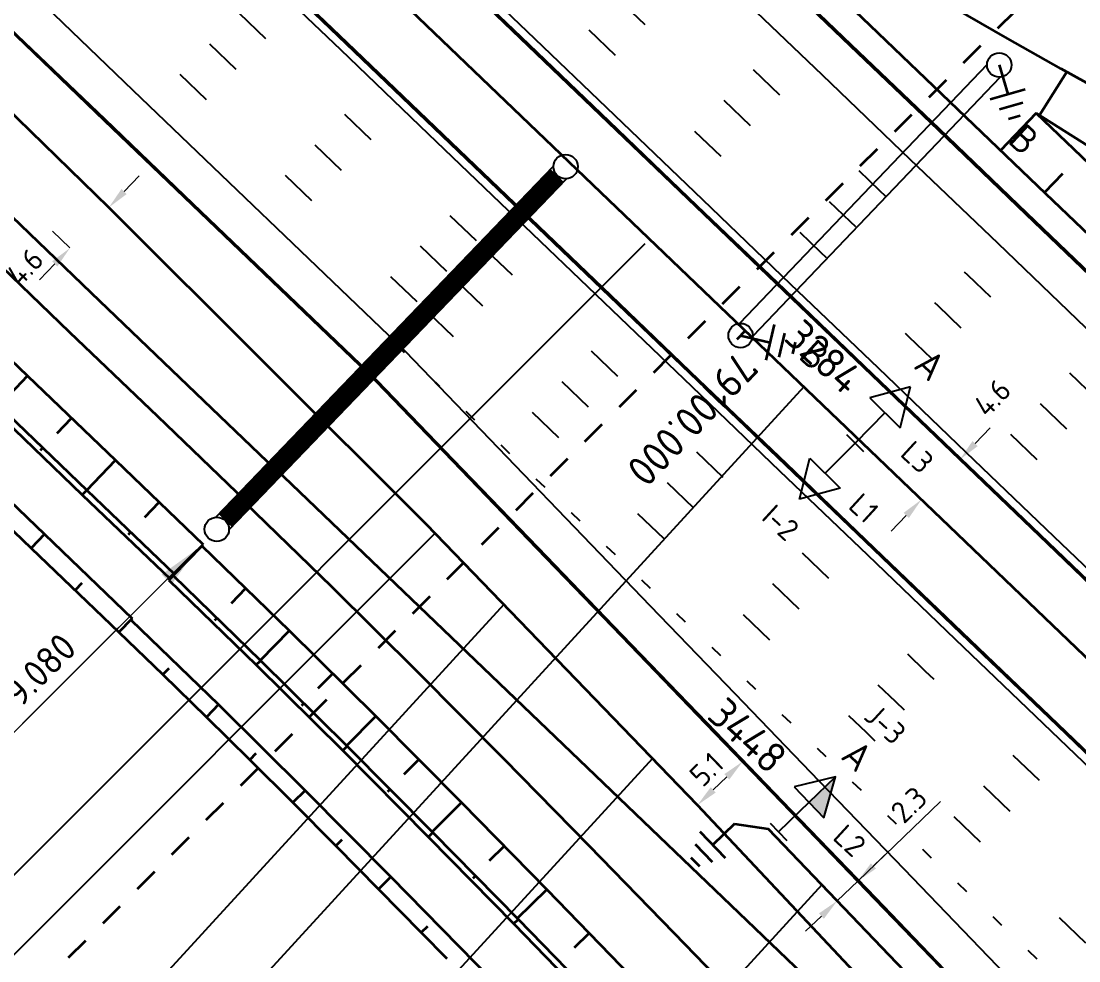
# Model space of a CAD drawing. Header units: metres. Extents: x 134219 to 139080, y 438661 to 444352.
# Drawn here: x 138169.1 to 138256, y 439488.6 to 439565.8 of the extents above; entities that cross this region are included whole.
import ezdxf
from ezdxf.enums import TextEntityAlignment as Align

# ---------------------------------------------------------------- set-up
doc = ezdxf.new("R2010")
doc.units = ezdxf.units.M
for name, pattern in [('13strp', [4, 1, -3]), ('39strp', [12, 3, -9]), ('XX-FASEGRENS', [4, 2, -2])]:
    doc.linetypes.add(name, pattern=pattern)
doc.layers.get('DEFPOINTS').update_dxf_attribs({"color": 193})
for name, color, linetype, lineweight in [('N-WE-AM-AANPIJLING-G', 7, 'Continuous', 18), ('N-WE-KG-FASEGRENS-G', 7, 'XX-FASEGRENS', 35), ('N-WE-KL-ET-T18', 1, 'Continuous', 18), ('N-WE-KL-ET-T25', 7, 'Continuous', 25), ('N-WE-KL-ET_LS_OV_ARMATUUR-S', 7, 'Continuous', 25), ('N-WE-KL-ET_LS_OV_ARMATUUR-T18', 1, 'Continuous', 25), ('N-WE-KL-ET_LS_OV_KABEL-G', 10, 'KL-LS-OV-N', 35), ('N-WE-KL-ET_LS_OV_KABEL-M', 7, 'Continuous', 18), ('N-WE-KL-ET_LS_OV_KABEL-T25', 7, 'Continuous', 25), ('N-WE-KL-ET_LS_OV_KABEL_AARDING-G', 90, 'Continuous', 35), ('N-WE-VW-BEWEGWIJZERING_DRAAGCONSTRUCTIE_PORTAAL-S', 7, 'Continuous', 25), ('N-WE-VW-BEWEGWIJZERING_DRAAGCONSTRUCTIE_PORTAAL_POER-S', 7, 'Continuous', 25), ('Utd-ondergr-nw', 8, '13strp', 35)]:
    doc.layers.add(name, color=color, linetype=linetype, lineweight=lineweight)
doc.layers.add('N-WE-KL-ET_LS_OV_ARMATUUR-T25', color=2, linetype='Continuous')
doc.layers.add('Utd-weg-nw', color=8, linetype='Continuous')
doc.styles.add('alm a2ee v011$0$rtw_iso', font='NLCS-ISO.ttf')
doc.styles.add('ISO18', font='NLCS-ISO.ttf')
doc.styles.add('ISO25', font='NLCS-ISO.ttf')
doc.styles.add('NLCS-ISO', font='NLCS-ISO.ttf')
doc.styles.add('NLCS_18', font='NLCS-ISO.ttf', dxfattribs={"height": 1.8})
doc.linetypes.add('KL-LS-OV-N', pattern='A,4,-1,[103,NLCS.SHX,S=0.75,R=0,X=0,Y=0],-1,4,-1.5,["0V",Standard,S=1,R=0,X=0,Y=-0.5],-3', length=14.5)
doc.dimstyles.new('NLCS_t18_pijl_Dimension_l3_h1', dxfattribs={"dimtxt": 1.8, "dimasz": 1.8, "dimexe": 2, "dimexo": 2, "dimgap": 0.7, "dimtad": 1, "dimdec": 1, "dimzin": 0, "dimdsep": 46, "dimtxsty": 'NLCS_18', "dimcen": 2.5, "dimdle": 2, "dimclrd": 256, "dimclre": 256, "dimclrt": 256, "dimadec": 1, "dimazin": 0, "dimtfac": 1, "dimtdec": 1, "dimtofl": 0, "dimtmove": 1, "dimatfit": 0, "dimfxl": 0, "dimtolj": 1, "dimtzin": 0, "dimlwd": 18, "dimlwe": 18, "dimarcsym": 0})
doc.dimstyles.new('UTD', dxfattribs={"dimtxt": 1.8, "dimasz": 1.8, "dimexe": 0, "dimexo": 0, "dimgap": 0.5, "dimtad": 1, "dimdec": 1, "dimzin": 1, "dimdsep": 46, "dimtxsty": 'ISO18', "dimcen": 2.5, "dimclrd": 256, "dimclre": 256, "dimclrt": 1, "dimadec": 0, "dimazin": 0, "dimtfac": 1, "dimtdec": 1, "dimtmove": 0, "dimatfit": 3, "dimfxl": 0, "dimlwd": -1, "dimlwe": -1, "dimarcsym": 0})

# ---------------------------------------------------------------- blocks, each defined once
blk = doc.blocks.new('SVW-BEWEGWIJZERING_DRAAGCONSTRUCTIE_PORTAAL_ANWB (A2 79.080 HRR)')
for points in [[(-0.082, 0.997), (27.662, 29.841)], [(0.999, -0.043), (28.743, 28.801)]]:
    blk.add_lwpolyline(points)
at = {"ltscale": 10}
blk.add_lwpolyline([(0.693, 0.721, 1.5, 1.5, 0), (27.968, 29.077, 0, 0, 0)], format="xyseb", dxfattribs=at)
blk = doc.blocks.new('SVW-BEWEGWIJZERING_DRAAGCONSTRUCTIE_PORTAAL_SIGNALERING (A2 79.100 HRL)')
for points in [[(-0.999, 0.04), (-21.341, -21.233)], [(0.085, -0.996), (-20.256, -22.27)]]:
    blk.add_lwpolyline(points)
blk = doc.blocks.new('SKL-ET_OV_ARMATUUR_HD_NATRIUM_1x150W-SO (3)')
for points in [[(3.493, -1.757), (6.493, 0), (3.493, 1.757)], [(3.493, 1.757), (3.493, -1.757)], [(0, 1), (0, -1)], [(3.493, 0), (0, 0)], [(3.493, 0), (6.493, 0)]]:
    blk.add_lwpolyline(points)
blk.add_solid([(3.493, 0), (3.493, -1.757), (6.493, 0)])
at = {"layer": 'N-WE-KL-ET-T18', "linetype": 'ByBlock', "style": 'NLCS-ISO'}
blk.add_attdef('GROEPSNUMMER', text='', height=1.8, dxfattribs=at).set_placement((-2, -4), align=Align.RIGHT)
blk.add_attdef('FASE-AANSLUITING', (10, -4), '', height=1.8, dxfattribs=at)
at = {"layer": 'N-WE-KL-ET-T18', "linetype": 'ByBlock', "style": 'NLCS-ISO', "flags": 1}
for tag, p in [('TYPE_ARMATUUR', (7.765, -13.456)), ('TYPE_FABRIKAAT', (7.765, -17.24)), ('VERMOGEN_LAMP', (7.765, -21.025)), ('SPIEGELSTAND', (7.765, -24.809)), ('HOOGTE_LICHTMAST', (7.765, -28.594)), ('UITLEGGERHOEK', (7.765, -32.378)), ('TYPE_LICHTMAST', (7.765, -36.163)), ('BOTSVRIENDELIJK', (7.765, -39.947)), ('POSITIE_LICHTMAST', (7.765, -43.732)), ('KABELAANSLUITING', (7.765, -47.516)), ('VOEDINGSPUNT', (7.765, -51.301))]:
    blk.add_attdef(tag, p, '', height=1.8, dxfattribs=at)
at = {"layer": 'N-WE-KL-ET-T25', "linetype": 'ByBlock', "style": 'NLCS-ISO'}
blk.add_attdef('MASTNUMMER', text='', height=2.5, dxfattribs=at).set_placement((4, 4.31), align=Align.MIDDLE)
at = {"layer": 'N-WE-KL-ET-T25', "linetype": 'ByBlock', "style": 'NLCS-ISO', "flags": 1}
blk.add_attdef('TYPE_SYMBOOL', (7.765, -10.056), '', height=2.5, dxfattribs=at)
blk = doc.blocks.new('SKL-ET_OV_ARMATUUR_HD_NATRIUM_2x250W-SO (3)')
for p, q in [((-6.493, 0), (-3.493, 1.757)), ((6.493, 0), (3.493, 1.757)), ((-3.493, -1.757), (-6.493, 0)), ((3.493, -1.757), (6.493, 0))]:
    blk.add_line(p, q)
for points in [[(-3.493, 1.757), (-3.493, -1.757)], [(3.493, 1.757), (3.493, -1.757)], [(0, 1), (0, -1)], [(-3.493, 0), (0, 0)], [(3.493, 0), (0, 0)]]:
    blk.add_lwpolyline(points)
at = {"layer": 'N-WE-KL-ET_LS_OV_ARMATUUR-T18', "style": 'ISO18', "flags": 1}
for tag, p in [('TYPE_ARMATUUR', (3.075, -6.821)), ('VERMOGEN_LAMP', (3.075, -10.606)), ('SPIEGELSTAND', (3.075, -14.39)), ('HOOGTE_LICHTMAST', (3.075, -18.175)), ('UITLEGGERHOEK', (3.075, -21.959)), ('TYPE_LICHTMAST', (3.075, -25.744)), ('BOTSVRIENDELIJK', (3.075, -29.528)), ('POSITIE_LICHTMAST', (3.075, -33.313)), ('KABELAANSLUITNG', (3.075, -37.097)), ('VOEDINGSPUNT', (3.075, -48.451))]:
    blk.add_attdef(tag, p, '', height=1.8, dxfattribs=at)
at = {"layer": 'N-WE-KL-ET_LS_OV_ARMATUUR-T18', "style": 'ISO18'}
for tag, p in [('FASE-AANSLUITING_1', (3.075, -40.882)), ('FASE-AANSLUITING_2', (3.075, -44.666)), ('GROEPSNUMMER', (3.075, -52.235))]:
    blk.add_attdef(tag, p, '', height=1.8, dxfattribs=at)
at = {"layer": 'N-WE-KL-ET_LS_OV_ARMATUUR-T25', "style": 'ISO25'}
for tag, p, height in [('MASTNUMMER', (3.075, 7.391), 2.5), ('TYPE_SYMBOOL', (3.075, 3.606), 2.25)]:
    blk.add_attdef(tag, p, '', height=height, dxfattribs=at)
blk = doc.blocks.new('SKL-ET_AARDING_AARDELECTRODE-SO (1)')
for points in [[(2.5, 1.5), (2.5, -1.5)], [(3.5, 1), (3.5, -1)], [(0, 0), (2.5, 0)], [(4.5, -0.5), (4.5, 0.5)]]:
    blk.add_lwpolyline(points)
at = {"layer": 'N-WE-KL-ET_LS_OV_ARMATUUR-T18', "style": 'ISO18', "flags": 1}
for tag, p in [('OMSCHRIJVING_LEGENDA', (0, -8.635)), ('CONSTRUCTIENUMMER', (0, -12.42)), ('LOCATIE', (0, -16.204)), ('OVERIGE_OPMERKING(EN)_1', (0, -19.989)), ('OVERIGE_OPMERKING(EN)_2', (0, -23.773))]:
    blk.add_attdef(tag, p, '', height=1.8, dxfattribs=at)
at = {"layer": 'N-WE-KL-ET_LS_OV_ARMATUUR-T25', "style": 'ISO25'}
blk.add_attdef('TYPE_SYMBOOL', (0, 4.405), '', height=2.25, dxfattribs=at)
blk = doc.blocks.new('SKL-ET_AARDING_AARDELECTRODE-SO')
for points in [[(2.5, 1.5), (2.5, -1.5)], [(3.5, 1), (3.5, -1)], [(0, 0), (2.5, 0)], [(4.5, -0.5), (4.5, 0.5)]]:
    blk.add_lwpolyline(points)
at = {"layer": 'N-WE-KL-ET_LS_OV_ARMATUUR-T18', "style": 'ISO18', "flags": 1}
for tag, p in [('OMSCHRIJVING_LEGENDA', (0, -8.635)), ('LOCATIE', (0, -12.42)), ('MASTNUMMER', (0, -16.204)), ('VOEDINGSPUNT', (0, -19.989)), ('GROEPSNUMMER', (0, -23.773)), ('OVERIGE_OPMERKING(EN)_1', (0, -27.558)), ('OVERIGE_OPMERKING(EN)_2', (0, -31.343))]:
    blk.add_attdef(tag, p, '', height=1.8, dxfattribs=at)
at = {"layer": 'N-WE-KL-ET_LS_OV_ARMATUUR-T25', "style": 'ISO25'}
blk.add_attdef('TYPE_SYMBOOL', (0, 4.405), '', height=2.25, dxfattribs=at)
blk = doc.blocks.new('SVW-BEWEGWIJZERING_DRAAGCONSTRUCTIE_PORTAAL_POER-SO (1)')
blk.add_circle((0, 0), 1)
at = {"style": 'ISO18', "flags": 1}
for tag, p in [('OMSCHRIJVING_LEGENDA', (0, 28.559)), ('CONSTRUCTIENUMMER', (0, 24.775)), ('LOCATIE', (0, 20.99)), ('TYPE_POER', (0, 17.206)), ('POSITIE_POER', (0, 13.421)), ('OVERIGE_OPMERKING(EN)_1', (0, 9.637)), ('OVERIGE_OPMERKING(EN)_2', (0, 5.852))]:
    blk.add_attdef(tag, p, '', height=1.8, dxfattribs=at)
blk = doc.blocks.new('SVW-BEWEGWIJZERING_DRAAGCONSTRUCTIE_PORTAAL_POER-SO')
blk.add_circle((0, 0), 1)
at = {"layer": 'N-WE-KL-ET_LS_OV_ARMATUUR-T18', "style": 'ISO18', "flags": 1}
for tag, p in [('OMSCHRIJVING_LEGENDA', (0, 28.559)), ('CONSTRUCTIENUMMER', (0, 24.775)), ('LOCATIE', (0, 20.99)), ('TYPE_POER', (0, 17.206)), ('POSITIE_POER', (0, 13.421)), ('OVERIGE_OPMERKING(EN)_1', (0, 9.637)), ('OVERIGE_OPMERKING(EN)_2', (0, 5.852))]:
    blk.add_attdef(tag, p, '', height=1.8, dxfattribs=at)
blk = doc.blocks.new('SVW-BEWEGWIJZERING_DRAAGCONSTRUCTIE_PORTAAL-SO')
blk.add_circle((0, 0), 1)
at = {"layer": 'N-WE-KL-ET_LS_OV_ARMATUUR-T18', "style": 'ISO18', "flags": 1}
for tag, p in [('OMSCHRIJVING_LEGENDA', (9, -7.431)), ('CONSTRUCTIENUMMER', (9, -11.215)), ('LOCATIE', (9, -15)), ('LENGTE_PORTAAL', (9, -18.784)), ('TYPE_PORTAAL', (9, -22.569)), ('BPS-CODERING', (9, -26.353)), ('OVERIGE_OPMERKING(EN)_1', (9, -30.138)), ('OVERIGE_OPMERKING(EN)_2', (9, -33.922))]:
    blk.add_attdef(tag, p, '', height=1.8, dxfattribs=at)
blk = doc.blocks.new('*D275')
at = {"layer": 'DEFPOINTS', "color": 0, "transparency": 16777216}
for p in [(138246.256, 439529.756), (138243.091, 439526.455), (138243.091, 439526.455)]:
    blk.add_point(p, dxfattribs=at)
at = {"layer": 'N-WE-KL-ET_LS_OV_KABEL-M', "linetype": 'Continuous', "lineweight": 18, "transparency": 16777216}
for p, q in [((138247.502, 439531.056), (138248.748, 439532.355)), ((138241.845, 439525.155), (138240.599, 439523.856))]:
    blk.add_line(p, q, dxfattribs=at)
at = {"layer": 'N-WE-KL-ET_LS_OV_KABEL-M', "lineweight": 18, "transparency": 16777216}
for p, q in [((138246.256, 439529.756), (138244.813, 439531.141)), ((138243.091, 439526.455), (138241.647, 439527.839))]:
    blk.add_line(p, q, dxfattribs=at)
at = {"layer": 'N-WE-KL-ET_LS_OV_KABEL-M', "transparency": 16777216}
for points in [[(138247.286, 439531.263), (138247.719, 439530.848), (138246.256, 439529.756)], [(138241.628, 439525.363), (138242.062, 439524.948), (138243.091, 439526.455)]]:
    blk.add_solid(points, dxfattribs=at)
at = {"layer": 'N-WE-KL-ET_LS_OV_KABEL-M', "transparency": 16777216, "insert": (138248.904, 439534.83), "char_height": 1.8, "attachment_point": 5, "rotation": 46.20578, "style": 'NLCS_18'}
blk.add_mtext('\\A1;4.6', dxfattribs=at)
blk = doc.blocks.new('*D324')
at = {"layer": 'DEFPOINTS', "color": 0, "transparency": 16777216}
for p in [(138237.854, 439495.103), (138236.167, 439493.478), (138236.167, 439493.478)]:
    blk.add_point(p, dxfattribs=at)
at = {"layer": 'N-WE-KL-ET_LS_OV_KABEL-M', "linetype": 'Continuous', "lineweight": 18, "transparency": 16777216}
for p, q in [((138244.649, 439501.649), (138237.854, 439495.103)), ((138239.15, 439496.352), (138240.446, 439497.6)), ((138237.854, 439495.103), (138236.167, 439493.478)), ((138234.87, 439492.229), (138233.574, 439490.98))]:
    blk.add_line(p, q, dxfattribs=at)
at = {"layer": 'N-WE-KL-ET_LS_OV_KABEL-M', "lineweight": 18, "transparency": 16777216}
for p, q in [((138237.854, 439495.103), (138236.466, 439496.543)), ((138236.167, 439493.478), (138237.554, 439492.037))]:
    blk.add_line(p, q, dxfattribs=at)
at = {"layer": 'N-WE-KL-ET_LS_OV_KABEL-M', "transparency": 16777216}
for points in [[(138238.942, 439496.568), (138239.358, 439496.135), (138237.854, 439495.103)], [(138234.662, 439492.445), (138235.079, 439492.013), (138236.167, 439493.478)]]:
    blk.add_solid(points, dxfattribs=at)
at = {"layer": 'N-WE-KL-ET_LS_OV_KABEL-M', "transparency": 16777216, "insert": (138242.063, 439501.379), "char_height": 1.8, "attachment_point": 5, "rotation": 43.92947, "style": 'NLCS_18'}
blk.add_mtext('\\A1;2.3', dxfattribs=at)
blk = doc.blocks.new('*D377')
at = {"layer": 'DEFPOINTS', "color": 0, "transparency": 16777216}
for p in [(138176.324, 439550.467, -0.187), (138176.324, 439550.467), (138173.118, 439547.123, -0.187)]:
    blk.add_point(p, dxfattribs=at)
at = {"layer": 'N-WE-KL-ET_LS_OV_KABEL-M', "linetype": 'Continuous', "lineweight": 18, "transparency": 16777216}
for p, q in [((138177.57, 439551.766), (138178.816, 439553.066)), ((138171.872, 439545.823), (138170.626, 439544.524))]:
    blk.add_line(p, q, dxfattribs=at)
at = {"layer": 'N-WE-KL-ET_LS_OV_KABEL-M', "lineweight": 18, "transparency": 16777216}
for p, q in [((138176.318, 439550.473), (138174.881, 439551.851)), ((138173.112, 439547.129), (138171.674, 439548.507))]:
    blk.add_line(p, q, dxfattribs=at)
at = {"layer": 'N-WE-KL-ET_LS_OV_KABEL-M', "transparency": 16777216}
for points in [[(138177.354, 439551.974), (138177.787, 439551.559), (138176.324, 439550.467)], [(138171.656, 439546.031), (138172.089, 439545.616), (138173.118, 439547.123)]]:
    blk.add_solid(points, dxfattribs=at)
at = {"layer": 'N-WE-KL-ET_LS_OV_KABEL-M', "transparency": 16777216, "insert": (138169.406, 439545.563), "char_height": 1.8, "attachment_point": 5, "rotation": 46.20578, "style": 'NLCS_18'}
blk.add_mtext('\\A1;4.6', dxfattribs=at)
blk = doc.blocks.new('*D378')
at = {"layer": 'DEFPOINTS', "color": 0, "transparency": 16777216}
for p in [(138228.394, 439504.923, -0.187), (138228.394, 439504.923), (138224.685, 439501.35, -0.187)]:
    blk.add_point(p, dxfattribs=at)
at = {"layer": 'N-WE-KL-ET_LS_OV_KABEL-M', "lineweight": 18, "transparency": 16777216}
for p, q in [((138228.4, 439504.917), (138229.781, 439503.483)), ((138224.691, 439501.344), (138226.073, 439499.91))]:
    blk.add_line(p, q, dxfattribs=at)
at = {"layer": 'N-WE-KL-ET_LS_OV_KABEL-M', "linetype": 'Continuous', "lineweight": 18, "transparency": 16777216}
blk.add_line((138225.982, 439502.599), (138227.097, 439503.674), dxfattribs=at)
at = {"layer": 'N-WE-KL-ET_LS_OV_KABEL-M', "transparency": 16777216}
for points in [[(138226.889, 439503.89), (138227.306, 439503.458), (138228.394, 439504.923)], [(138225.773, 439502.815), (138226.19, 439502.383), (138224.685, 439501.35)]]:
    blk.add_solid(points, dxfattribs=at)
at = {"layer": 'N-WE-KL-ET_LS_OV_KABEL-M', "transparency": 16777216, "insert": (138225.43, 439504.289), "char_height": 1.8, "attachment_point": 5, "rotation": 43.92947, "style": 'NLCS_18'}
blk.add_mtext('\\A1;5.1', dxfattribs=at)
blk = doc.blocks.new('SAL-AM_KILOMETRERING-SO')
blk.add_lwpolyline([(-37, 0), (-28, 0), (-10, 0)])
at = {"style": 'ISO25'}
blk.add_text('KM', height=2.25, dxfattribs=at).set_placement((-36, 1))
blk.add_attdef('KM', (-31, 1), '', height=2.25, dxfattribs=at)

msp = doc.modelspace()

# ---------------------------------------------------------------- linework, layer by layer
at = {"layer": 'N-WE-KG-FASEGRENS-G'}
msp.add_line((138293.195, 439608.992), (138144.513, 439460.316), dxfattribs=at)
at = {"layer": 'N-WE-KL-ET_LS_OV_KABEL-G', "flags": 128}
for points, elevation in [([(138088.637, 439676.432), (138088.638, 439676.428), (138097.501, 439666.648), (138107.234, 439656.382), (138139.914, 439624.963), (138141.781, 439623.503), (138425.823, 439351.408), (138520.256, 439261.976), (138566.891, 439216.723), (138613.924, 439171.915), (138660.908, 439126.836), (138707.708, 439081.89), (138754.751, 439037.019), (138768.949, 439023.344), (138801.31, 438992.453), (138850.33, 438944.621), (138896.901, 438900.489), (138941.915, 438857.339)], 1.168), ([(138297.883, 439307.56), (138291.334, 439304.294), (138284.775, 439301.012), (138283.794, 439300.778), (138284.782, 439303.546), (138284.585, 439303.718), (138289.761, 439313.115), (138296.325, 439319.41), (138306.22, 439344.347), (138330.235, 439380.807), (138330.401, 439384.63), (138328.855, 439389.538), (138321.85, 439396.873), (138309.169, 439409.673), (138310.125, 439410.849), (138311.581, 439412.597), (138296.326, 439427.286), (138295.938, 439426.881), (138287.703, 439434.962), (138261.647, 439462.479), (138242.308, 439482.602), (138224.685, 439501.35), (138202.408, 439524.41), (138176.324, 439550.467), (138148.524, 439577.537), (138128.939, 439595.945), (138108.396, 439614.045), (138091.215, 439629.446), (138078.646, 439641.007), (138069.586, 439649.998), (138063.784, 439645.87), (138063.79, 439645.883)], 1.009), ([(138227.738, 439499.807), (138230.49, 439499.404), (138259.663, 439468.947), (138289.321, 439439.98), (138334.08, 439397.127), (138340.042, 439391.026), (138352.325, 439379.57), (138379.468, 439353.087), (138382.025, 439349.472), (138439.799, 439289.607), (138440.92, 439289.422), (138440.787, 439290.132), (138470.002, 439259.243), (138483.072, 439244.661), (138494.423, 439230.851), (138501.761, 439218.632), (138506.129, 439208.239), (138508.63, 439196.698), (138508.95, 439192.307), (138509.05, 439189.633), (138508.206, 439182.871), (138507.242, 439177.568), (138505.838, 439172.364), (138503.729, 439166.662), (138500.929, 439161.355), (138497.211, 439155.967), (138493.508, 439151.753), (138489.808, 439148.144), (138486.291, 439145.276), (138482.593, 439142.893), (138475.838, 439139.411), (138470.436, 439137.427), (138467.736, 439136.51)], 1.119)]:
    msp.add_lwpolyline(points, dxfattribs=dict(at, elevation=elevation))
at = {"layer": 'N-WE-KL-ET_LS_OV_KABEL-T25'}
for p, q in [((138166.493, 439493.588), (138220.402, 439547.494)), ((138233.429, 439535.71), (138179.97, 439477.373)), ((138161.254, 439481.808), (138203.132, 439523.684)), ((138208.77, 439517.824), (138169.685, 439475.173)), ((138220.986, 439505.179), (138192.966, 439474.602)), ((138234.911, 439494.788), (138209.949, 439467.549))]:
    msp.add_line(p, q, dxfattribs=at)
at = {"layer": 'Utd-ondergr-nw', "color": 7, "linetype": 'Continuous'}
msp.add_line((138228.613, 439540.327), (138227.921, 439539.605), dxfattribs=at)
at = {"layer": 'Utd-ondergr-nw', "linetype": 'Continuous', "flags": 128}
for points in [[(138051.426, 439644.508), (138058.644, 439637.588), (138065.862, 439630.667), (138073.081, 439623.746), (138080.299, 439616.825), (138087.517, 439609.905), (138094.736, 439602.984), (138101.954, 439596.063), (138109.172, 439589.143), (138116.391, 439582.222), (138123.609, 439575.301), (138130.827, 439568.381), (138138.045, 439561.46), (138145.264, 439554.539), (138152.482, 439547.618), (138159.7, 439540.698), (138166.919, 439533.777), (138174.137, 439526.856), (138181.355, 439519.936)], [(138051.789, 439644.887), (138059.007, 439637.967), (138066.226, 439631.046), (138073.444, 439624.125), (138080.662, 439617.204), (138087.881, 439610.284), (138095.099, 439603.363), (138102.317, 439596.442), (138109.536, 439589.522), (138116.754, 439582.601), (138123.972, 439575.68), (138131.19, 439568.759), (138138.409, 439561.839), (138145.627, 439554.918), (138152.845, 439547.997), (138160.064, 439541.077), (138167.282, 439534.156), (138174.5, 439527.235), (138181.719, 439520.315)], [(138048.311, 439641.26), (138055.53, 439634.339), (138062.748, 439627.419), (138069.966, 439620.498), (138077.185, 439613.577), (138084.403, 439606.657), (138091.621, 439599.736), (138098.84, 439592.815), (138106.058, 439585.894), (138113.276, 439578.974), (138120.494, 439572.053), (138127.713, 439565.132), (138134.931, 439558.212), (138142.149, 439551.291), (138149.368, 439544.37), (138156.586, 439537.449), (138163.804, 439530.529), (138171.023, 439523.608), (138178.241, 439516.687)], [(138060.696, 439641.058), (138061.36, 439640.421), (138068.579, 439633.5), (138075.797, 439626.579), (138083.015, 439619.659), (138090.234, 439612.738), (138097.452, 439605.817), (138104.67, 439598.897), (138111.889, 439591.976), (138119.107, 439585.055), (138126.325, 439578.134), (138133.543, 439571.214), (138140.762, 439564.293), (138147.98, 439557.372), (138155.198, 439550.452), (138162.417, 439543.531), (138169.635, 439536.61), (138176.853, 439529.689), (138184.072, 439522.769)], [(138069.055, 439639.97), (138072.039, 439637.109), (138079.257, 439630.188), (138086.476, 439623.268), (138093.694, 439616.347), (138100.912, 439609.426), (138108.131, 439602.506), (138115.349, 439595.585), (138122.567, 439588.664), (138129.786, 439581.744), (138137.004, 439574.823), (138144.222, 439567.902), (138151.44, 439560.981), (138158.659, 439554.061), (138165.877, 439547.14), (138173.095, 439540.219), (138180.314, 439533.299), (138187.532, 439526.378)], [(138231.631, 439572.373), (138238.849, 439565.452), (138246.067, 439558.532), (138253.286, 439551.611), (138260.504, 439544.69), (138267.722, 439537.77), (138274.941, 439530.849), (138282.159, 439523.928), (138289.377, 439517.007), (138296.595, 439510.087), (138303.814, 439503.166), (138311.032, 439496.245), (138318.25, 439489.325), (138325.469, 439482.404), (138332.687, 439475.483), (138339.905, 439468.562), (138347.124, 439461.642), (138354.342, 439454.721), (138361.56, 439447.8), (138368.778, 439440.88), (138375.997, 439433.959), (138383.215, 439427.038), (138390.433, 439420.118), (138395.286, 439415.465)], [(138161.496, 439571.47), (138168.715, 439564.549), (138175.933, 439557.628), (138183.151, 439550.708), (138190.369, 439543.787), (138197.588, 439536.866)], [(138161.545, 439571.52), (138168.763, 439564.6), (138175.981, 439557.679), (138183.2, 439550.758), (138190.418, 439543.837), (138197.636, 439536.917)], [(138202.91, 439571.316), (138210.128, 439564.395), (138217.346, 439557.474), (138224.565, 439550.554), (138231.783, 439543.633), (138239.001, 439536.712), (138246.22, 439529.792), (138253.438, 439522.871), (138260.656, 439515.95), (138267.874, 439509.03), (138275.093, 439502.109), (138282.311, 439495.188), (138289.529, 439488.267), (138296.748, 439481.347), (138303.966, 439474.426), (138311.184, 439467.505), (138318.403, 439460.585), (138325.621, 439453.664), (138332.839, 439446.743), (138340.058, 439439.822), (138347.276, 439432.902), (138354.494, 439425.981)], [(138202.958, 439571.366), (138210.177, 439564.446), (138217.395, 439557.525), (138224.613, 439550.604), (138231.831, 439543.684), (138239.05, 439536.763), (138246.268, 439529.842), (138253.486, 439522.921), (138260.705, 439516.001), (138267.923, 439509.08), (138275.141, 439502.159), (138282.36, 439495.239), (138289.578, 439488.318), (138296.796, 439481.397), (138304.014, 439474.477), (138311.233, 439467.556), (138318.451, 439460.635), (138325.669, 439453.714), (138332.888, 439446.794), (138340.106, 439439.873), (138347.324, 439432.952), (138354.543, 439426.032)], [(138146.679, 439570.465), (138153.897, 439563.544), (138161.116, 439556.623), (138168.334, 439549.703), (138175.552, 439542.782), (138182.771, 439535.861), (138189.989, 439528.941)], [(138188.612, 439570.852), (138195.83, 439563.932), (138203.048, 439557.011), (138210.267, 439550.09)], [(138188.66, 439570.903), (138195.878, 439563.982), (138203.097, 439557.061), (138210.315, 439550.141)], [(138230.025, 439570.698), (138237.243, 439563.778), (138244.462, 439556.857), (138251.68, 439549.936), (138258.898, 439543.016), (138266.117, 439536.095), (138273.335, 439529.174), (138280.553, 439522.253), (138287.772, 439515.333), (138294.99, 439508.412), (138302.208, 439501.491), (138309.426, 439494.571), (138316.645, 439487.65), (138323.863, 439480.729), (138331.081, 439473.809), (138338.3, 439466.888), (138345.518, 439459.967), (138352.736, 439453.046), (138359.955, 439446.126), (138367.173, 439439.205), (138374.391, 439432.284), (138381.609, 439425.364), (138388.828, 439418.443), (138393.677, 439413.794)], [(138230.074, 439570.749), (138237.292, 439563.828), (138244.51, 439556.907), (138251.728, 439549.987), (138258.947, 439543.066), (138266.165, 439536.145), (138273.383, 439529.225), (138280.602, 439522.304), (138287.82, 439515.383), (138295.038, 439508.463), (138302.257, 439501.542), (138309.475, 439494.621), (138316.693, 439487.7), (138323.911, 439480.78), (138331.13, 439473.859), (138338.348, 439466.938), (138345.566, 439460.018), (138352.785, 439453.097), (138360.003, 439446.176), (138367.221, 439439.256), (138374.44, 439432.335), (138381.658, 439425.414), (138388.876, 439418.493), (138393.726, 439413.844)], [(138258.976, 439559.413), (138254.56, 439561.853), (138250.16, 439564.331), (138245.777, 439566.85)], [(138252.784, 439558.037), (138255.027, 439561.595)], [(138252.528, 439558.198), (138249.6, 439555.144)], [(138256.83, 439555.496), (138252.528, 439558.198)], [(138252.528, 439558.198), (138256.213, 439554.664), (138263.431, 439547.744), (138270.65, 439540.823), (138277.868, 439533.902), (138285.086, 439526.981), (138292.305, 439520.061), (138299.523, 439513.14), (138306.741, 439506.219), (138313.959, 439499.299), (138321.178, 439492.378), (138328.396, 439485.457), (138335.614, 439478.537), (138342.833, 439471.616), (138350.051, 439464.695), (138357.269, 439457.774), (138364.488, 439450.854), (138371.706, 439443.933), (138378.924, 439437.012), (138386.142, 439430.092), (138390.256, 439426.147), (138393.361, 439423.171), (138398.197, 439418.534)], [(138254.673, 439553.211), (138253.209, 439551.684)], [(138210.267, 439550.09), (138217.485, 439543.169), (138224.703, 439536.249), (138231.921, 439529.328), (138239.14, 439522.407), (138246.358, 439515.487), (138253.576, 439508.566), (138260.795, 439501.645), (138268.013, 439494.725), (138275.231, 439487.804), (138282.45, 439480.883), (138289.668, 439473.962), (138296.886, 439467.042), (138304.104, 439460.121), (138311.323, 439453.2), (138318.541, 439446.28), (138325.759, 439439.359), (138332.978, 439432.438), (138340.196, 439425.517), (138347.414, 439418.597), (138354.633, 439411.676), (138361.851, 439404.755), (138369.069, 439397.835), (138373.892, 439393.211)], [(138210.315, 439550.141), (138217.533, 439543.22), (138224.752, 439536.299), (138231.97, 439529.379), (138239.188, 439522.458), (138246.406, 439515.537), (138253.625, 439508.616), (138260.843, 439501.696), (138268.061, 439494.775), (138275.28, 439487.854), (138282.498, 439480.934), (138289.716, 439474.013), (138296.935, 439467.092), (138304.153, 439460.172), (138311.371, 439453.251), (138318.589, 439446.33), (138325.808, 439439.409), (138333.026, 439432.489), (138340.244, 439425.568), (138347.463, 439418.647), (138354.681, 439411.727), (138361.899, 439404.806), (138369.118, 439397.885), (138373.94, 439393.261)], [(138153.456, 439538.269), (138155.496, 439536.313), (138162.714, 439529.392), (138169.933, 439522.471), (138177.151, 439515.551)], [(138167.282, 439534.156), (138169.635, 439536.61)], [(138197.605, 439536.884), (138204.548, 439529.677), (138211.491, 439522.469), (138218.435, 439515.261), (138225.378, 439508.054), (138232.321, 439500.846), (138239.264, 439493.638), (138246.208, 439486.431), (138253.151, 439479.223), (138260.094, 439472.016), (138267.037, 439464.808), (138274.255, 439457.887), (138281.474, 439450.967), (138288.692, 439444.046), (138295.91, 439437.125), (138303.129, 439430.204), (138310.347, 439423.284)], [(138197.654, 439536.935), (138204.597, 439529.727), (138211.54, 439522.52), (138218.483, 439515.312), (138225.426, 439508.104), (138232.37, 439500.897), (138239.313, 439493.689), (138246.256, 439486.481), (138253.199, 439479.274), (138260.142, 439472.066), (138267.086, 439464.858), (138274.304, 439457.938), (138281.522, 439451.017), (138288.74, 439444.096), (138295.959, 439437.176), (138303.177, 439430.255), (138310.395, 439423.334)], [(138172.068, 439531.923), (138173.244, 439533.15)], [(138170.709, 439530.506), (138170.891, 439530.696)], [(138174.5, 439527.235), (138176.853, 439529.689)], [(138190.023, 439528.977), (138197.242, 439522.056), (138204.46, 439515.135), (138211.678, 439508.214), (138218.897, 439501.294), (138226.115, 439494.373), (138233.333, 439487.452), (138240.552, 439480.532), (138247.77, 439473.611), (138254.988, 439466.69), (138262.206, 439459.77), (138269.425, 439452.849), (138276.643, 439445.928), (138283.861, 439439.007), (138291.08, 439432.087), (138298.298, 439425.166)], [(138174.137, 439526.856), (138174.5, 439527.235)], [(138179.286, 439525.002), (138180.462, 439526.229)], [(138187.428, 439526.27), (138194.606, 439519.306), (138201.711, 439512.268), (138208.759, 439505.169), (138215.763, 439498.025), (138222.739, 439490.852), (138229.7, 439483.663), (138236.661, 439476.474), (138243.637, 439469.3), (138250.641, 439462.156), (138257.689, 439455.058), (138264.794, 439448.019), (138271.972, 439441.056), (138279.19, 439434.135), (138286.408, 439427.214)], [(138171.023, 439523.608), (138169.933, 439522.471)], [(138177.928, 439523.585), (138178.109, 439523.775)], [(138181.615, 439520.206), (138183.982, 439522.647)], [(138181.719, 439520.315), (138184.072, 439522.769)], [(138183.968, 439522.661), (138191.145, 439515.697), (138198.251, 439508.659), (138205.298, 439501.56), (138212.303, 439494.416), (138219.278, 439487.242), (138226.239, 439480.054), (138233.201, 439472.865), (138240.176, 439465.691), (138247.181, 439458.547), (138254.228, 439451.448), (138261.334, 439444.41), (138268.511, 439437.447), (138275.729, 439430.526), (138282.948, 439423.605), (138290.166, 439416.684), (138297.384, 439409.764), (138304.603, 439402.843), (138311.821, 439395.922), (138319.039, 439389.002), (138326.258, 439382.081), (138329.951, 439378.54)], [(138181.251, 439519.827), (138181.615, 439520.206)], [(138181.355, 439519.936), (138181.719, 439520.315)], [(138181.615, 439520.206), (138188.792, 439513.243), (138195.898, 439506.204), (138202.945, 439499.106), (138209.95, 439491.962), (138216.925, 439484.788), (138223.886, 439477.599), (138230.848, 439470.41), (138237.823, 439463.237), (138244.828, 439456.093), (138251.875, 439448.994), (138258.981, 439441.956), (138266.158, 439434.992), (138273.376, 439428.072), (138280.595, 439421.151), (138287.813, 439414.23), (138295.031, 439407.31), (138302.25, 439400.389), (138309.468, 439393.468), (138316.686, 439386.547), (138323.905, 439379.627), (138326.948, 439376.708)], [(138174.087, 439519.579), (138173.542, 439519.011)], [(138181.251, 439519.827), (138188.429, 439512.864), (138195.534, 439505.826), (138202.582, 439498.727), (138209.586, 439491.583), (138216.562, 439484.409), (138223.523, 439477.22), (138230.484, 439470.032), (138237.46, 439462.858), (138244.464, 439455.714), (138251.512, 439448.615), (138258.617, 439441.577), (138265.795, 439434.613), (138273.013, 439427.693), (138280.231, 439420.772), (138287.45, 439413.851), (138294.668, 439406.931), (138301.886, 439400.01), (138309.105, 439393.089), (138316.323, 439386.168), (138323.541, 439379.248), (138326.206, 439376.693)], [(138186.387, 439517.945), (138187.571, 439519.165)], [(138178.241, 439516.687), (138177.151, 439515.551)], [(138178.137, 439516.579), (138177.151, 439515.551)], [(138178.137, 439516.579), (138185.315, 439509.616), (138192.42, 439502.577), (138199.468, 439495.479), (138206.472, 439488.335), (138213.448, 439481.161), (138220.409, 439473.972), (138227.37, 439466.783), (138234.346, 439459.609), (138241.35, 439452.466), (138248.398, 439445.367), (138255.503, 439438.328), (138262.68, 439431.365), (138269.899, 439424.444), (138277.117, 439417.524), (138284.335, 439410.603), (138291.554, 439403.682), (138298.772, 439396.762), (138305.99, 439389.841), (138313.209, 439382.92), (138320.427, 439376), (138323.092, 439373.444)], [(138185.023, 439516.534), (138185.206, 439516.723)], [(138188.779, 439513.255), (138191.159, 439515.683)], [(138177.151, 439515.551), (138180.75, 439512.079), (138184.328, 439508.587), (138187.889, 439505.076), (138191.434, 439501.549), (138194.964, 439498.006), (138198.481, 439494.45), (138201.988, 439490.883), (138204.093, 439488.73)], [(138188.429, 439512.864), (138188.794, 439513.241)], [(138181.239, 439512.587), (138180.75, 439512.079)], [(138193.515, 439510.957), (138194.712, 439512.164)], [(138185.323, 439509.607), (138184.328, 439508.587)], [(138192.166, 439509.532), (138192.35, 439509.718)], [(138195.861, 439506.24), (138198.264, 439508.646)], [(138195.533, 439505.827), (138195.904, 439506.198)], [(138188.385, 439505.58), (138187.889, 439505.077)], [(138200.58, 439503.9), (138201.786, 439505.097)], [(138192.44, 439502.557), (138191.433, 439501.55)], [(138199.242, 439502.463), (138199.428, 439502.648)], [(138202.89, 439499.162), (138205.309, 439501.549)], [(138202.579, 439498.73), (138202.952, 439499.099)], [(138195.464, 439498.507), (138194.962, 439498.008)], [(138207.596, 439496.789), (138208.81, 439497.979)], [(138199.492, 439495.453), (138198.478, 439494.453)], [(138206.267, 439495.344), (138206.454, 439495.527)], [(138209.879, 439492.034), (138212.31, 439494.409)], [(138202.49, 439491.384), (138201.983, 439490.888)], [(138209.58, 439491.59), (138209.955, 439491.956)], [(138214.578, 439489.64), (138215.796, 439490.824)]]:
    msp.add_lwpolyline(points, dxfattribs=at)
at = {"layer": 'Utd-weg-nw', "linetype": '39strp', "flags": 128}
for points in [[(137875.961, 439866.187), (137883.122, 439859.208), (137890.284, 439852.228), (137897.445, 439845.249), (137904.607, 439838.269), (137911.768, 439831.29), (137917.211, 439825.985), (137918.93, 439824.31), (137926.091, 439817.331), (137933.253, 439810.351), (137940.414, 439803.372), (137943.472, 439800.391), (137947.581, 439796.39), (137954.756, 439789.411), (137961.939, 439782.44), (137969.129, 439775.476), (137976.325, 439768.519), (137983.529, 439761.57), (137990.74, 439754.627), (137997.957, 439747.692), (138002.309, 439743.517), (138005.178, 439740.766), (138012.396, 439733.845), (138019.615, 439726.925), (138026.833, 439720.004), (138034.051, 439713.083), (138041.27, 439706.162), (138048.488, 439699.242), (138055.706, 439692.321), (138062.925, 439685.4), (138070.143, 439678.48), (138077.361, 439671.559), (138084.579, 439664.638), (138091.798, 439657.718), (138099.016, 439650.797), (138106.234, 439643.876), (138113.453, 439636.955), (138120.671, 439630.035), (138127.889, 439623.114), (138135.108, 439616.193), (138142.326, 439609.273), (138149.544, 439602.352), (138156.763, 439595.431), (138163.981, 439588.51), (138171.199, 439581.59), (138178.417, 439574.669), (138185.636, 439567.748), (138192.854, 439560.828), (138200.072, 439553.907), (138207.291, 439546.986)], [(137873.518, 439863.681), (137880.679, 439856.701), (137887.841, 439849.722), (137895.002, 439842.742), (137902.164, 439835.763), (137909.325, 439828.783), (137914.768, 439823.479), (137916.487, 439821.804), (137923.648, 439814.824), (137930.81, 439807.845), (137937.971, 439800.865), (137941.03, 439797.885), (137945.139, 439793.882), (137952.318, 439786.901), (137959.503, 439779.927), (137966.695, 439772.961), (137973.894, 439766.001), (137981.1, 439759.049), (137988.313, 439752.105), (137995.533, 439745.167), (137999.887, 439740.99), (138002.756, 439738.24), (138009.974, 439731.319), (138017.193, 439724.398), (138024.411, 439717.477), (138031.629, 439710.557), (138038.847, 439703.636), (138046.066, 439696.715), (138053.284, 439689.795), (138060.502, 439682.874), (138067.721, 439675.953), (138074.939, 439669.033), (138082.157, 439662.112), (138089.376, 439655.191), (138096.594, 439648.27), (138103.812, 439641.35), (138111.03, 439634.429), (138118.249, 439627.508), (138125.467, 439620.588), (138132.685, 439613.667), (138139.904, 439606.746), (138147.122, 439599.825), (138154.34, 439592.905), (138161.559, 439585.984), (138168.777, 439579.063), (138175.995, 439572.143), (138183.213, 439565.222), (138190.432, 439558.301), (138197.65, 439551.381), (138204.868, 439544.46)], [(137871.075, 439861.174), (137878.237, 439854.195), (137885.398, 439847.215), (137892.56, 439840.236), (137899.721, 439833.256), (137906.883, 439826.277), (137912.325, 439820.972), (137914.044, 439819.297), (137921.206, 439812.318), (137928.367, 439805.338), (137935.528, 439798.359), (137938.587, 439795.378), (137942.698, 439791.374), (137949.879, 439784.39), (137957.066, 439777.414), (137964.261, 439770.446), (137971.463, 439763.484), (137978.671, 439756.529), (137985.887, 439749.582), (137993.109, 439742.642), (137997.465, 439738.464), (138000.334, 439735.713), (138007.552, 439728.792), (138014.77, 439721.872), (138021.989, 439714.951), (138029.207, 439708.03), (138036.425, 439701.11), (138043.643, 439694.189), (138050.862, 439687.268), (138058.08, 439680.348), (138065.298, 439673.427), (138072.517, 439666.506), (138079.735, 439659.585), (138086.953, 439652.665), (138094.172, 439645.744), (138101.39, 439638.823), (138108.608, 439631.903), (138115.827, 439624.982), (138123.045, 439618.061), (138130.263, 439611.14), (138137.481, 439604.22), (138144.7, 439597.299), (138151.918, 439590.378), (138159.136, 439583.458), (138166.355, 439576.537), (138173.573, 439569.616), (138180.791, 439562.696), (138188.01, 439555.775), (138195.228, 439548.854), (138202.446, 439541.933)], [(138073.359, 439711.277), (138073.631, 439711.016), (138080.849, 439704.096), (138088.068, 439697.175), (138095.286, 439690.254), (138102.504, 439683.334), (138109.722, 439676.413), (138116.941, 439669.492), (138124.159, 439662.572), (138131.377, 439655.651), (138138.596, 439648.73), (138145.814, 439641.809), (138153.032, 439634.889), (138160.251, 439627.968), (138167.469, 439621.047), (138174.687, 439614.127), (138181.905, 439607.206), (138189.124, 439600.285), (138196.342, 439593.364), (138203.56, 439586.444), (138210.779, 439579.523), (138217.997, 439572.602), (138225.215, 439565.682), (138232.434, 439558.761), (138239.652, 439551.84), (138246.87, 439544.92), (138254.088, 439537.999), (138261.307, 439531.078), (138268.525, 439524.157), (138275.743, 439517.237), (138282.962, 439510.316), (138290.18, 439503.395), (138297.398, 439496.475), (138304.617, 439489.554), (138311.835, 439482.633), (138319.053, 439475.713), (138326.271, 439468.792), (138333.49, 439461.871), (138340.708, 439454.95), (138347.926, 439448.03), (138355.145, 439441.109), (138362.363, 439434.188), (138369.581, 439427.268), (138376.8, 439420.347), (138384.018, 439413.426), (138388.856, 439408.788)], [(138070.937, 439708.751), (138071.209, 439708.49), (138078.427, 439701.569), (138085.645, 439694.649), (138092.864, 439687.728), (138100.082, 439680.807), (138107.3, 439673.887), (138114.518, 439666.966), (138121.737, 439660.045), (138128.955, 439653.124), (138136.173, 439646.204), (138143.392, 439639.283), (138150.61, 439632.362), (138157.828, 439625.442), (138165.047, 439618.521), (138172.265, 439611.6), (138179.483, 439604.679), (138186.701, 439597.759), (138193.92, 439590.838), (138201.138, 439583.917), (138208.356, 439576.997), (138215.575, 439570.076), (138222.793, 439563.155), (138230.011, 439556.235), (138237.23, 439549.314), (138244.448, 439542.393), (138251.666, 439535.472), (138258.884, 439528.552), (138266.103, 439521.631), (138273.321, 439514.71), (138280.539, 439507.79), (138287.758, 439500.869), (138294.976, 439493.948), (138302.194, 439487.028), (138309.413, 439480.107), (138316.631, 439473.186), (138323.849, 439466.265), (138331.067, 439459.345), (138338.286, 439452.424), (138345.504, 439445.503), (138352.722, 439438.583), (138359.941, 439431.662), (138367.159, 439424.741), (138374.377, 439417.82), (138381.596, 439410.9), (138386.428, 439406.267)], [(138068.514, 439706.225), (138068.786, 439705.964), (138076.005, 439699.043), (138083.223, 439692.122), (138090.441, 439685.202), (138097.66, 439678.281), (138104.878, 439671.36), (138112.096, 439664.439), (138119.315, 439657.519), (138126.533, 439650.598), (138133.751, 439643.677), (138140.969, 439636.757), (138148.188, 439629.836), (138155.406, 439622.915), (138162.624, 439615.994), (138169.843, 439609.074), (138177.061, 439602.153), (138184.279, 439595.232), (138191.498, 439588.312), (138198.716, 439581.391), (138205.934, 439574.47), (138213.152, 439567.55), (138220.371, 439560.629), (138227.589, 439553.708), (138234.807, 439546.787), (138242.026, 439539.867), (138249.244, 439532.946), (138256.462, 439526.025), (138263.681, 439519.105), (138270.899, 439512.184), (138278.117, 439505.263), (138285.335, 439498.343), (138292.554, 439491.422), (138299.772, 439484.501), (138306.99, 439477.58), (138314.209, 439470.66), (138321.427, 439463.739), (138328.645, 439456.818), (138335.864, 439449.898), (138343.082, 439442.977), (138350.3, 439436.056), (138357.518, 439429.135), (138364.737, 439422.215), (138371.955, 439415.294), (138379.173, 439408.373), (138384, 439403.746)], [(138207.291, 439546.986), (138214.509, 439540.066), (138221.727, 439533.145), (138228.946, 439526.224), (138236.164, 439519.303), (138243.382, 439512.383), (138250.6, 439505.462), (138257.819, 439498.541), (138265.037, 439491.621), (138272.255, 439484.7), (138279.474, 439477.779), (138286.692, 439470.859), (138293.91, 439463.938), (138301.129, 439457.017), (138308.347, 439450.096), (138315.565, 439443.176), (138322.783, 439436.255), (138330.002, 439429.334), (138337.22, 439422.414), (138344.438, 439415.493), (138351.657, 439408.572), (138358.875, 439401.651), (138366.093, 439394.731), (138370.917, 439390.106)], [(138204.868, 439544.46), (138212.087, 439537.539), (138219.305, 439530.618), (138226.523, 439523.698), (138233.742, 439516.777), (138240.96, 439509.856), (138248.178, 439502.936), (138255.396, 439496.015), (138262.615, 439489.094), (138269.833, 439482.174), (138277.051, 439475.253), (138284.27, 439468.332), (138291.488, 439461.411), (138298.706, 439454.491), (138305.925, 439447.57), (138313.143, 439440.649), (138320.361, 439433.729), (138327.579, 439426.808), (138334.798, 439419.887), (138342.016, 439412.966), (138349.234, 439406.046), (138356.453, 439399.125), (138363.671, 439392.204), (138368.496, 439387.579)], [(138202.446, 439541.933), (138209.664, 439535.013), (138216.883, 439528.092), (138224.101, 439521.171), (138231.319, 439514.251), (138238.538, 439507.33), (138245.756, 439500.409), (138252.974, 439493.489), (138260.193, 439486.568), (138267.411, 439479.647), (138274.629, 439472.726), (138281.847, 439465.806), (138289.066, 439458.885), (138296.284, 439451.964), (138303.502, 439445.044), (138310.721, 439438.123), (138317.939, 439431.202), (138325.157, 439424.281), (138332.376, 439417.361), (138339.594, 439410.44), (138346.812, 439403.519), (138354.03, 439396.599), (138361.249, 439389.678), (138366.074, 439385.051)]]:
    msp.add_lwpolyline(points, dxfattribs=at)
at = {"layer": 'Utd-weg-nw', "linetype": 'Continuous', "flags": 128}
for points in [[(138203.443, 439571.872), (138210.661, 439564.951), (138217.879, 439558.03), (138225.098, 439551.11), (138232.316, 439544.189), (138239.534, 439537.268), (138246.752, 439530.347), (138253.971, 439523.427), (138261.189, 439516.506), (138268.407, 439509.585), (138275.626, 439502.665), (138282.844, 439495.744), (138290.062, 439488.823), (138297.281, 439481.903), (138304.499, 439474.982), (138311.717, 439468.061), (138318.935, 439461.14), (138326.154, 439454.22), (138333.372, 439447.299), (138340.59, 439440.378), (138347.809, 439433.458), (138355.027, 439426.537)], [(138188.127, 439570.347), (138195.345, 439563.426), (138202.564, 439556.506), (138209.782, 439549.585)], [(138227.707, 439568.28), (138234.925, 439561.36), (138242.143, 439554.439), (138249.362, 439547.518), (138256.58, 439540.597), (138263.798, 439533.677), (138271.016, 439526.756), (138278.235, 439519.835), (138285.453, 439512.915), (138292.671, 439505.994), (138299.89, 439499.073), (138307.108, 439492.153), (138314.326, 439485.232), (138321.545, 439478.311), (138328.763, 439471.39), (138335.981, 439464.47), (138343.199, 439457.549), (138350.418, 439450.628), (138357.636, 439443.708), (138364.854, 439436.787), (138372.073, 439429.866), (138379.291, 439422.945), (138386.509, 439416.025), (138391.353, 439411.381)], [(138171.081, 439567.018), (138178.3, 439560.097), (138185.518, 439553.176), (138192.736, 439546.256), (138199.955, 439539.335)], [(138209.782, 439549.585), (138217, 439542.664), (138224.219, 439535.743), (138231.437, 439528.823), (138238.655, 439521.902), (138245.874, 439514.981), (138253.092, 439508.061), (138260.31, 439501.14), (138267.528, 439494.219), (138274.747, 439487.299), (138281.965, 439480.378), (138289.183, 439473.457), (138296.402, 439466.536), (138303.62, 439459.616), (138310.838, 439452.695), (138318.057, 439445.774), (138325.275, 439438.854), (138332.493, 439431.933), (138339.711, 439425.012), (138346.93, 439418.091), (138354.148, 439411.171), (138361.366, 439404.25), (138368.585, 439397.329), (138373.408, 439392.705)], [(138199.972, 439539.353), (138206.915, 439532.145), (138213.858, 439524.938), (138220.802, 439517.73), (138227.745, 439510.522), (138234.688, 439503.315), (138241.631, 439496.107), (138248.574, 439488.899), (138255.518, 439481.692), (138262.461, 439474.484), (138269.404, 439467.277), (138276.622, 439460.356), (138283.841, 439453.435), (138291.059, 439446.514), (138298.277, 439439.594), (138305.495, 439432.673), (138312.714, 439425.752)]]:
    msp.add_lwpolyline(points, dxfattribs=at)
at = {"layer": 'Utd-weg-nw', "linetype": '13strp', "flags": 128}
msp.add_lwpolyline([(138199.868, 439539.245), (138207.086, 439532.324), (138214.305, 439525.403), (138221.523, 439518.483), (138228.741, 439511.562), (138235.96, 439504.641), (138243.178, 439497.72), (138250.396, 439490.8), (138257.615, 439483.879), (138264.833, 439476.958), (138272.051, 439470.038), (138279.269, 439463.117), (138286.488, 439456.196), (138293.706, 439449.275), (138300.924, 439442.355), (138308.143, 439435.434), (138315.361, 439428.513), (138322.579, 439421.593), (138329.798, 439414.672), (138337.016, 439407.751), (138344.234, 439400.831), (138351.452, 439393.91), (138358.671, 439386.989), (138363.497, 439382.362)], dxfattribs=at)

# ---------------------------------------------------------------- block references
at = {"layer": 'N-WE-AM-AANPIJLING-G'}
ref = msp.add_blockref('SAL-AM_KILOMETRERING-SO', (138190.611, 439529.436), dxfattribs=dict(at, rotation=44.9988472609332))
ref.add_attrib('KM', '79.080', (138167.983, 439508.224), dxfattribs={"layer": 'N-WE-KL-ET_LS_OV_ARMATUUR-T25', "height": 2.25, "rotation": 44.99885, "style": 'ISO25'})
at = {"layer": 'N-WE-KL-ET_LS_OV_ARMATUUR-S'}
ref = msp.add_blockref('SKL-ET_OV_ARMATUUR_HD_NATRIUM_2x250W-SO (3)', (138237.632, 439531.101, 1.721), dxfattribs=dict(at, rotation=45.25091242126414))
ref.add_attrib('MASTNUMMER', '3284', (138231.684, 439539.594, 1.721), dxfattribs={"layer": 'N-WE-KL-ET_LS_OV_ARMATUUR-T25', "height": 2.5, "rotation": 317.49797, "style": 'ISO25'})
ref.add_attrib('TYPE_SYMBOOL', 'A', (138242.355, 439537.349, 1.721), dxfattribs={"layer": 'N-WE-KL-ET_LS_OV_ARMATUUR-T25', "height": 2.25, "rotation": 317.49797, "style": 'ISO25'})
ref.add_attrib('FASE-AANSLUITING_1', 'L3', (138241.245, 439530.106, 1.721), dxfattribs={"layer": 'N-WE-KL-ET_LS_OV_ARMATUUR-T18', "height": 1.8, "rotation": 317.49797, "style": 'ISO18'})
ref.add_attrib('FASE-AANSLUITING_2', 'L1', (138236.976, 439525.8, 1.721), dxfattribs={"layer": 'N-WE-KL-ET_LS_OV_ARMATUUR-T18', "height": 1.8, "rotation": 317.49797, "style": 'ISO18'})
ref.add_attrib('GROEPSNUMMER', 'I-2', (138229.84, 439524.876, 1.721), dxfattribs={"layer": 'N-WE-KL-ET_LS_OV_ARMATUUR-T18', "height": 1.8, "rotation": 317.49797, "style": 'ISO18'})
ref = msp.add_blockref('SKL-ET_OV_ARMATUUR_HD_NATRIUM_1x150W-SO (3)', (138231.345, 439499.154, 1.443), dxfattribs=dict(at, rotation=43.92947461494185))
ref.add_attrib('MASTNUMMER', '3448', (138225.364, 439508.534, 1.443), dxfattribs={"layer": 'N-WE-KL-ET_LS_OV_ARMATUUR-T25', "height": 2.5, "rotation": 317.49797, "style": 'ISO25'})
ref.add_attrib('TYPE_SYMBOOL', 'A', (138236.367, 439505.239, 1.443), dxfattribs={"layer": 'N-WE-KL-ET_LS_OV_ARMATUUR-T25', "height": 2.25, "rotation": 317.49797, "style": 'ISO25'})
ref.add_attrib('FASE-AANSLUITING_1', 'L2', (138235.699, 439498.583, 1.443), dxfattribs={"layer": 'N-WE-KL-ET_LS_OV_ARMATUUR-T18', "height": 1.8, "rotation": 317.49797, "style": 'ISO18'})
ref.add_attrib('GROEPSNUMMER', 'J-3', (138238.252, 439508.501, 1.443), dxfattribs={"layer": 'N-WE-KL-ET_LS_OV_ARMATUUR-T18', "height": 1.8, "rotation": 317.49797, "style": 'ISO18'})
at = {"layer": 'N-WE-KL-ET_LS_OV_KABEL_AARDING-G'}
ref = msp.add_blockref('SKL-ET_AARDING_AARDELECTRODE-SO (1)', (138249.484, 439562.166), dxfattribs=dict(at, xscale=-1, rotation=106.1033860589894))
ref.add_attrib('TYPE_SYMBOOL', 'B', (138250.1, 439555.834), dxfattribs={"layer": 'N-WE-KL-ET_LS_OV_ARMATUUR-T25', "height": 2.25, "rotation": 317.49797, "style": 'ISO25'})
ref = msp.add_blockref('SKL-ET_AARDING_AARDELECTRODE-SO (1)', (138228.228, 439539.936), dxfattribs=dict(at, xscale=-1, rotation=166.8916219308467))
ref.add_attrib('TYPE_SYMBOOL', 'B', (138232.891, 439538.129), dxfattribs={"layer": 'N-WE-KL-ET_LS_OV_ARMATUUR-T25', "height": 2.25, "rotation": 317.49797, "style": 'ISO25'})
at = {"layer": 'N-WE-KL-ET_LS_OV_KABEL_AARDING-G', "rotation": 223.9294746154808}
msp.add_blockref('SKL-ET_AARDING_AARDELECTRODE-SO', (138227.738, 439499.807, 1.443), dxfattribs=at)
at = {"layer": 'N-WE-VW-BEWEGWIJZERING_DRAAGCONSTRUCTIE_PORTAAL-S', "rotation": 107.0588396289041}
msp.add_blockref('SVW-BEWEGWIJZERING_DRAAGCONSTRUCTIE_PORTAAL-SO', (138249.484, 439562.166), dxfattribs=at)
at = {"layer": 'N-WE-VW-BEWEGWIJZERING_DRAAGCONSTRUCTIE_PORTAAL-S'}
for name, p in [('SVW-BEWEGWIJZERING_DRAAGCONSTRUCTIE_PORTAAL_SIGNALERING (A2 79.100 HRL)', (138249.484, 439562.166)), ('SVW-BEWEGWIJZERING_DRAAGCONSTRUCTIE_PORTAAL_ANWB (A2 79.080 HRR)', (138185.189, 439524.015))]:
    msp.add_blockref(name, p, dxfattribs=at)
at = {"layer": 'N-WE-VW-BEWEGWIJZERING_DRAAGCONSTRUCTIE_PORTAAL_POER-S', "rotation": 107.0588396289041}
for name, p in [('SVW-BEWEGWIJZERING_DRAAGCONSTRUCTIE_PORTAAL_POER-SO', (138249.484, 439562.166)), ('SVW-BEWEGWIJZERING_DRAAGCONSTRUCTIE_PORTAAL_POER-SO (1)', (138213.85, 439553.813)), ('SVW-BEWEGWIJZERING_DRAAGCONSTRUCTIE_PORTAAL_POER-SO', (138228.228, 439539.936)), ('SVW-BEWEGWIJZERING_DRAAGCONSTRUCTIE_PORTAAL_POER-SO (1)', (138185.189, 439524.015))]:
    msp.add_blockref(name, p, dxfattribs=at)

# ---------------------------------------------------------------- texts
at = {"layer": 'Utd-ondergr-nw', "color": 7, "style": 'alm a2ee v011$0$rtw_iso'}
msp.add_text('79100.000', height=2.5, rotation=226.20555, dxfattribs=at).set_placement((138228.026, 439538.812))

# ---------------------------------------------------------------- dimensions: what is measured, and where the dimension line sits
at = {"layer": 'N-WE-KL-ET_LS_OV_KABEL-M'}
for base, p1, p2, angle, picture, middle in [((138176.324, 439550.467), (138173.118, 439547.123, -0.187), (138176.324, 439550.467, -0.187), 46.20578, '*D377', (138170.561, 439544.456)), ((138243.091, 439526.455), (138246.256, 439529.756), (138243.091, 439526.455), 226.20578, '*D275', (138250.059, 439533.723)), ((138236.167, 439493.478), (138237.854, 439495.103), (138236.167, 439493.478), 223.92947, '*D324', (138243.173, 439500.227))]:
    dim = msp.add_linear_dim(base=base, p1=p1, p2=p2, angle=angle, dimstyle='NLCS_t18_pijl_Dimension_l3_h1', dxfattribs=at)
    dim.commit()
    dim.dimension.update_dxf_attribs({"geometry": picture, "text_midpoint": middle, "dimtype": 161})
dim = msp.add_aligned_dim(p1=(138224.6853, 439501.3504, -0.1872), p2=(138228.3938, 439504.9229, -0.1872), distance=0, dimstyle='NLCS_t18_pijl_Dimension_l3_h1', dxfattribs=at)
dim.commit()
dim.dimension.update_dxf_attribs({"geometry": '*D378', "text_midpoint": (138225.4295, 439504.289)})

# ---------------------------------------------------------------- leaders
at = {"layer": 'N-WE-AM-AANPIJLING-G'}
msp.add_leader([(138183.539, 439522.365), (138164.447, 439503.274)], dimstyle='UTD', override={"dimasz": 3.5, "dimfxl": 0}, dxfattribs=at)

doc.saveas('drawing.dxf')
